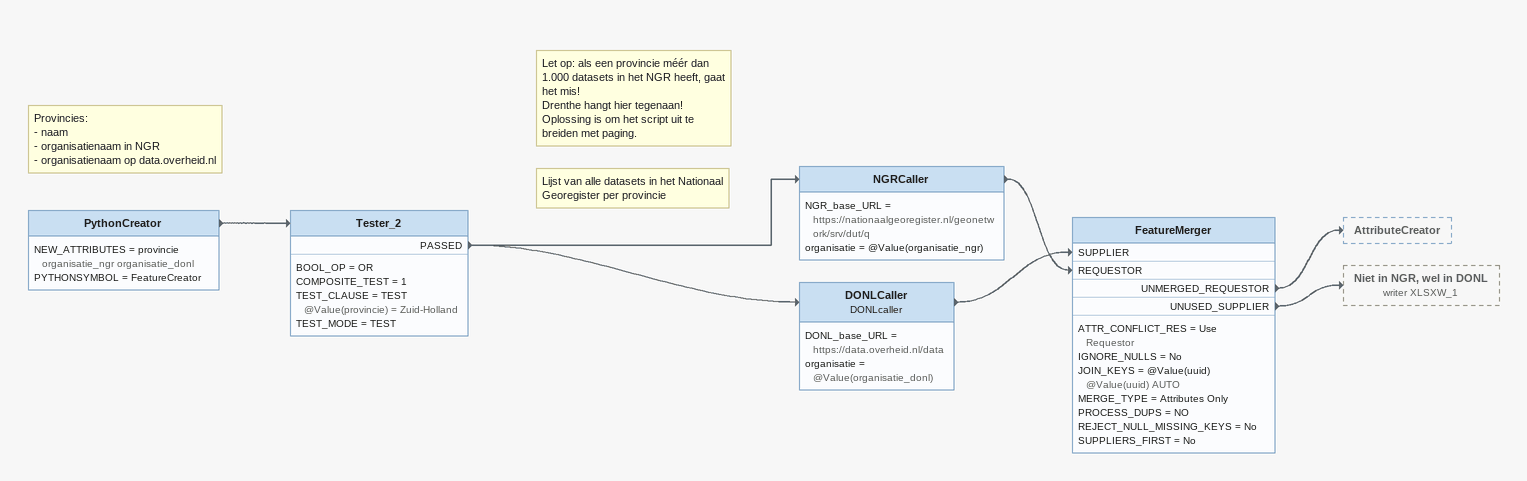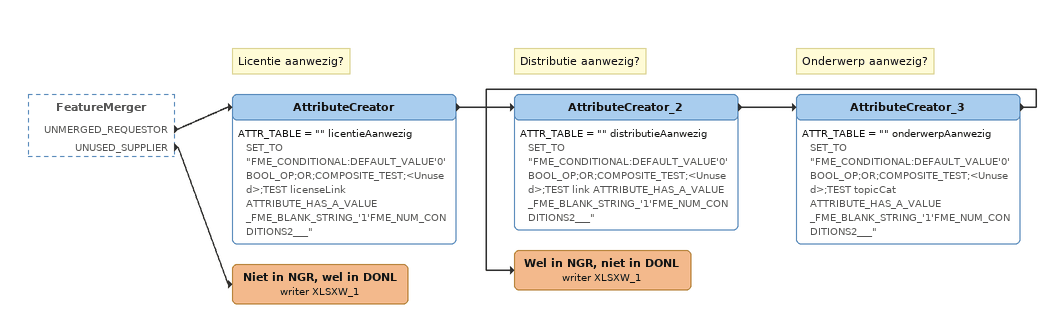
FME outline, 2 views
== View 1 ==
Note: Provincies: / - naam / - organisatienaam in NGR / - organisatienaam op data.overheid.nl
PythonCreator
    NEW_ATTRIBUTES = provincie organisatie_ngr organisatie_donl
    PYTHONSYMBOL = FeatureCreator
    -> Tester_2
Tester_2
    BOOL_OP = OR
    COMPOSITE_TEST = 1
    TEST_CLAUSE = TEST @Value(provincie) = Zuid-Holland
    TEST_MODE = TEST
    PASSED -> NGRCaller
    PASSED -> DONLCaller
Note: Lijst van alle datasets in het Nationaal Georegister per provincie
Note: Let op: als een provincie méér dan 1.000 datasets in het NGR heeft, gaat het mis! / Drenthe hangt hier tegenaan! / Oplossing is om het script uit te breiden met paging.
NGRCaller
    NGR_base_URL = https://nationaalgeoregister.nl/geonetwork/srv/dut/q
    organisatie = @Value(organisatie_ngr)
    -> FeatureMerger [REQUESTOR]
DONLCaller: DONLcaller
    DONL_base_URL = https://data.overheid.nl/data
    organisatie = @Value(organisatie_donl)
    -> FeatureMerger [SUPPLIER]
FeatureMerger
    ATTR_CONFLICT_RES = Use Requestor
    IGNORE_NULLS = No
    JOIN_KEYS = @Value(uuid) @Value(uuid) AUTO
    MERGE_TYPE = Attributes Only
    PROCESS_DUPS = NO
    REJECT_NULL_MISSING_KEYS = No
    SUPPLIERS_FIRST = No
    UNMERGED_REQUESTOR -> AttributeCreator
    UNUSED_SUPPLIER -> Niet in NGR, wel in DONL (writer XLSXW_1)

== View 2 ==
FeatureMerger [outside]
    UNMERGED_REQUESTOR -> AttributeCreator
    UNUSED_SUPPLIER -> Niet in NGR, wel in DONL (writer XLSXW_1)
Note: Licentie aanwezig?
AttributeCreator
    ATTR_TABLE = "" licentieAanwezig SET_TO "FME_CONDITIONAL:DEFAULT_VALUE'0'BOOL_OP;OR;COMPOSITE_TEST;<Unused>;TEST licenseLink ATTRIBUTE_HAS_A_VALUE _FME_BLANK_STRING_'1'FME_NUM_CONDITIONS2___"
    -> AttributeCreator_2
Note: Distributie aanwezig?
AttributeCreator_2
    ATTR_TABLE = "" distributieAanwezig SET_TO "FME_CONDITIONAL:DEFAULT_VALUE'0'BOOL_OP;OR;COMPOSITE_TEST;<Unused>;TEST link ATTRIBUTE_HAS_A_VALUE _FME_BLANK_STRING_'1'FME_NUM_CONDITIONS2___"
    -> AttributeCreator_3
Note: Onderwerp aanwezig?
AttributeCreator_3
    ATTR_TABLE = "" onderwerpAanwezig SET_TO "FME_CONDITIONAL:DEFAULT_VALUE'0'BOOL_OP;OR;COMPOSITE_TEST;<Unused>;TEST topicCat ATTRIBUTE_HAS_A_VALUE _FME_BLANK_STRING_'1'FME_NUM_CONDITIONS2___"
    -> Wel in NGR, niet in DONL (writer XLSXW_1)
Wel in NGR, niet in DONL (writer XLSXW_1)
Niet in NGR, wel in DONL (writer XLSXW_1)
